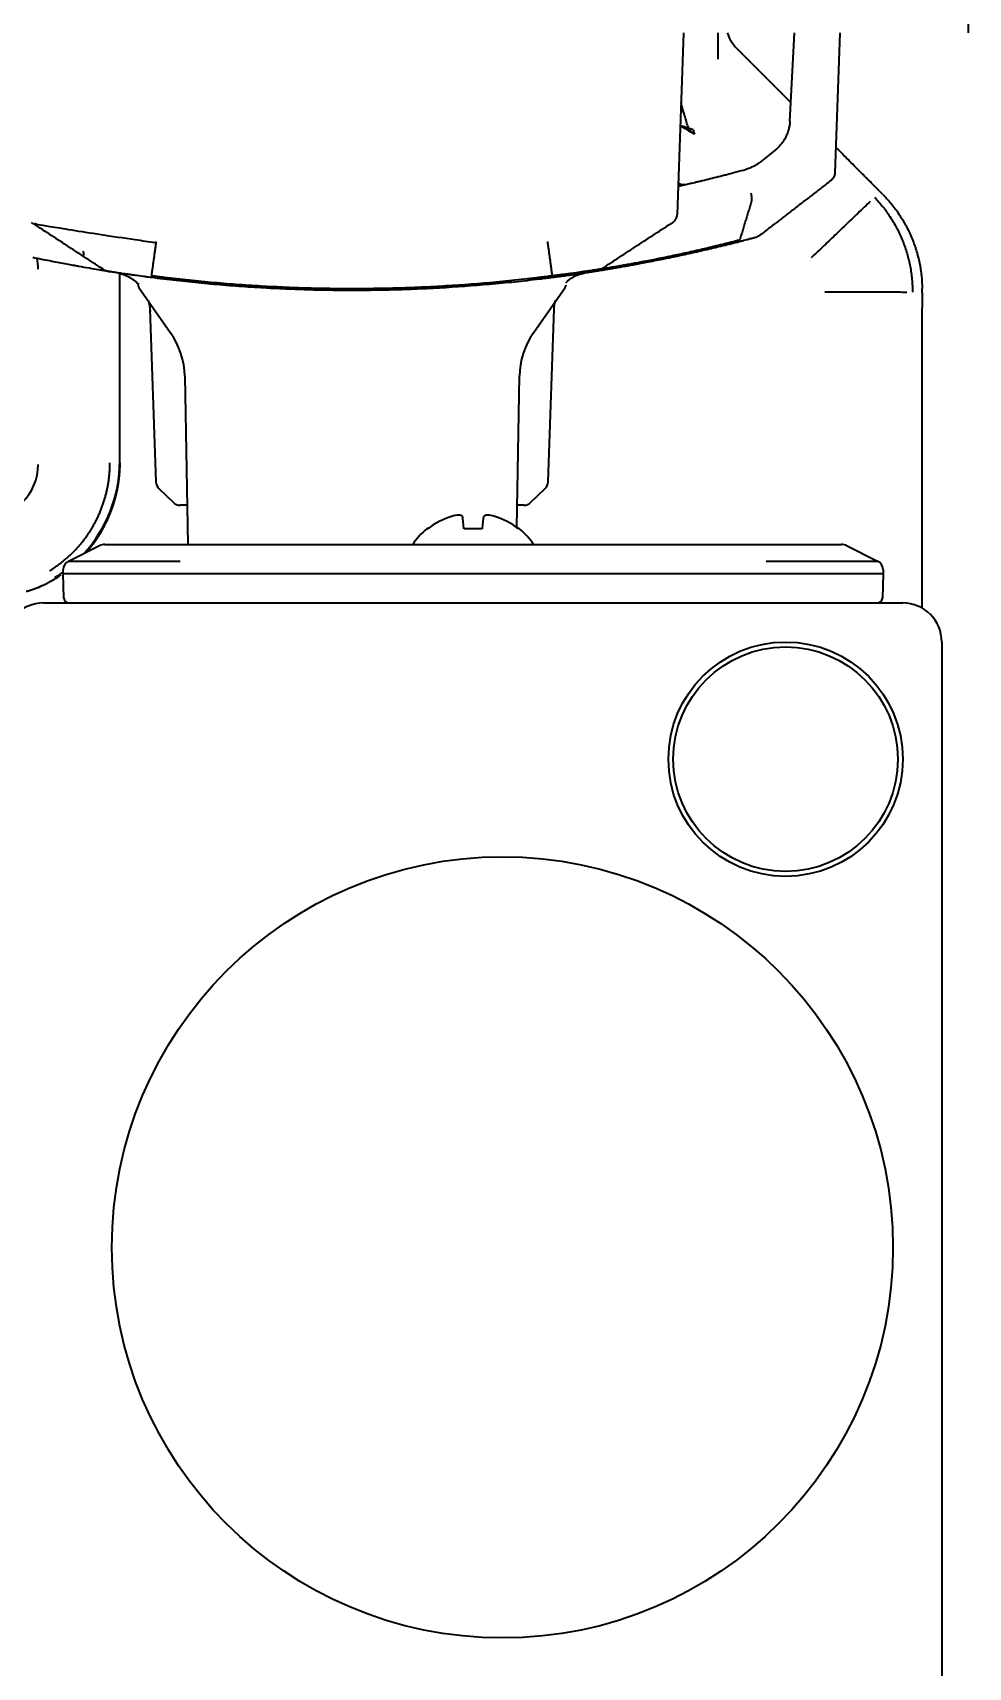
# Model space of a CAD drawing. Header units: inches. Extents: x 786 to 5755, y 618 to 5453.
# Drawn here: x 4206.3 to 4254.2, y 1340.9 to 1424.6 of the extents above; entities that cross this region are included whole.
import ezdxf

# ---------------------------------------------------------------- set-up
doc = ezdxf.new("R2010")
doc.units = ezdxf.units.IN
doc.layers.add('1', color=7, linetype='Continuous', true_color=0xffffff)
doc.layers.add('4', color=7, linetype='Continuous', true_color=0xffffff)

msp = doc.modelspace()

# ---------------------------------------------------------------- linework, layer by layer
at = {"layer": '1', "color": 7, "linetype": 'Continuous', "lineweight": 35}
for p, q in [((4239.662, 1424.637), (4239.337, 1415.324)), ((4241.443, 1423.289), (4241.435, 1424.637)), ((4245.109, 1420.083), (4245.348, 1424.637)), ((4247.662, 1424.637), (4247.411, 1417.449)), ((4245.161, 1421.066), (4242.397, 1423.83)), ((4244.359, 1418.625), (4243.584, 1418.006)), ((4249.822, 1416.405), (4249.614, 1416.612)), ((4210.793, 1402.615), (4210.793, 1412.325)), ((4211.777, 1411.585), (4213.398, 1409.27)), ((4231.981, 1409.27), (4233.602, 1411.585)), ((4212.338, 1410.496), (4212.648, 1401.638)), ((4232.732, 1401.638), (4233.041, 1410.496)), ((4251.89, 1395.168), (4251.89, 1410.55)), ((4214.121, 1407.046), (4214.272, 1398.437)), ((4231.123, 1399.299), (4231.258, 1407.046)), ((4212.8, 1401.296), (4213.544, 1400.577)), ((4231.835, 1400.577), (4232.579, 1401.296)), ((4214.237, 1400.437), (4213.892, 1400.437)), ((4231.488, 1400.437), (4231.143, 1400.437)), ((4208.173, 1397.578), (4209.763, 1398.373)), ((4210.031, 1398.437), (4213.89, 1398.437)), ((4213.89, 1398.437), (4243.89, 1398.437)), ((4243.89, 1398.437), (4247.748, 1398.437)), ((4248.017, 1398.373), (4249.606, 1397.578)), ((4207.89, 1396.937), (4207.897, 1397.149)), ((4208.173, 1397.578), (4213.89, 1397.578)), ((4243.89, 1397.578), (4249.606, 1397.578)), ((4249.882, 1397.149), (4249.89, 1396.937)), ((4207.934, 1395.678), (4207.89, 1396.937)), ((4207.89, 1396.937), (4213.89, 1396.937)), ((4213.89, 1396.937), (4243.89, 1396.937)), ((4243.89, 1396.937), (4249.89, 1396.937)), ((4249.89, 1396.937), (4249.846, 1395.678)), ((4206.89, 1395.437), (4250.89, 1395.437)), ((4252.89, 1393.437), (4252.89, 1327.437))]:
    msp.add_line(p, q, dxfattribs=at)
for centre, radius in [((4244.89, 1387.437), 6), ((4244.89, 1387.437), 5.75), ((4230.39, 1362.438), 20)]:
    msp.add_circle(centre, radius, dxfattribs=at)
for centre, radius, start, end in [((4240.62, 1420.123), 0.785, 196.69434, 240.01313), ((4239.68, 1417.357), 0.5, 234.42655, 282.89526), ((4203.89, 1412.523), 2.722, 0, 12.31734), ((4211.982, 1411.729), 0.25, 181, 215), ((4233.397, 1411.729), 0.25, 325, 359), ((4210.122, 1406.976), 4, 1, 35), ((4235.258, 1406.976), 4, 145, 179), ((4203.89, 1402.523), 2.722, 270, 0), ((4213.147, 1401.655), 0.5, 182, 226), ((4232.232, 1401.655), 0.5, 314, 358), ((4213.892, 1400.937), 0.5, 226, 270), ((4231.488, 1400.937), 0.5, 270, 314), ((4228.89, 1396.337), 3.74, 129.37906, 145.84392), ((4228.89, 1396.337), 3.74, 34.15595, 50.6111), ((4210.031, 1397.837), 0.6, 90, 116.56505), ((4247.748, 1397.837), 0.6, 63.43495, 90), ((4208.397, 1397.131), 0.5, 116.56505, 178), ((4249.383, 1397.131), 0.5, 2, 63.43495), ((4206.89, 1393.437), 2, 90, 180), ((4208.184, 1395.687), 0.25, 182, 270), ((4249.596, 1395.687), 0.25, 270, 358), ((4250.89, 1393.437), 2, 0, 90)]:
    msp.add_arc(centre, radius, start, end, dxfattribs=at)
for centre, major_axis, ratio, start_param, end_param in [((4243.811, 1425.244), (-1.841, -0.782), 0.999823, 6.190279, 6.667096), ((4240.62, 1420.123), (0.423, -1.955), 0.275521, 4.888119, 5.007509), ((4203.79, 1402.704), (-4.955, 4.955), 0.998956, 3.185109, 3.926382), ((4203.79, 1402.623), (-4.955, 4.955), 0.998956, 3.213109, 3.926382), ((4228.885, 1396.315), (-3.624, 0.873), 0.997235, 5.247399, 5.62012), ((4228.631, 1396.279), (-0.806, 3.6), 0.902278, 6.178468, 6.295334), ((4228.336, 1396.279), (-0.383, 3.669), 0.420739, 6.027806, 6.144672), ((4228.593, 1396.315), (-0.269, 3.718), 0.017407, 5.611261, 5.983982), ((4229.186, 1396.315), (-0.269, -3.718), 0.017407, 3.440796, 3.813517), ((4229.444, 1396.279), (-0.383, -3.669), 0.420739, 3.280106, 3.396972), ((4229.148, 1396.279), (-0.806, -3.6), 0.902278, 3.129444, 3.24631), ((4228.895, 1396.315), (-3.624, -0.873), 0.997235, 3.804658, 4.177379), ((4203.79, 1402.704), (-4.955, 4.955), 0.998956, 2.908783, 2.981653), ((4203.79, 1402.623), (-4.955, 4.955), 0.998956, 2.908783, 2.959583)]:
    msp.add_ellipse(centre, major_axis=major_axis, ratio=ratio, start_param=start_param, end_param=end_param, dxfattribs=at)
for points, degree in [([(4254.249, 1425.437), (4254.249, 1424.636)], 1), ([(4240.227, 1419.443), (4239.984, 1419.584), (4239.743, 1419.728), (4239.502, 1419.872)], 3), ([(4243.584, 1418.006), (4243.531, 1417.964), (4243.423, 1417.886), (4243.308, 1417.82), (4243.249, 1417.789)], 3), ([(4247.217, 1417.07), (4243.629, 1414.301)], 1), ([(4249.857, 1416.369), (4249.845, 1416.382), (4249.833, 1416.394), (4249.822, 1416.405)], 3), ([(4243.151, 1416.019), (4242.546, 1414.035)], 1), ([(4249.229, 1416), (4246.712, 1413.588)], 1), ([(4209.892, 1412.554), (4206.269, 1414.923)], 1), ([(4235.487, 1412.554), (4239.111, 1414.923)], 1), ([(4212.429, 1412.2), (4212.672, 1413.947)], 1), ([(4232.95, 1412.2), (4232.708, 1413.947)], 1), ([(4251.093, 1411.341), (4247.607, 1411.351)], 1), ([(4212.242, 1410.944), (4212.301, 1410.761), (4212.335, 1410.57), (4212.344, 1410.367)], 3), ([(4233.039, 1410.44), (4233.045, 1410.606), (4233.069, 1410.764), (4233.109, 1410.916)], 3)]:
    msp.add_open_spline(points, degree=degree, dxfattribs=at)
for points, knots in [([(4239.868, 1419.898), (4239.8, 1420.124), (4239.734, 1420.351), (4239.625, 1420.737), (4239.58, 1420.896), (4239.536, 1421.055)], [0, 0, 0, 0, 0.588787, 0.588787, 1, 1, 1, 1]), ([(4240.163, 1419.667), (4240.054, 1419.702), (4239.945, 1419.736), (4239.779, 1419.787), (4239.724, 1419.804), (4239.641, 1419.829), (4239.613, 1419.838), (4239.571, 1419.85), (4239.558, 1419.855), (4239.53, 1419.863), (4239.516, 1419.867), (4239.502, 1419.872)], [0, 0, 0, 0, 0.5, 0.5, 0.75, 0.75, 0.875, 0.875, 0.9375, 0.9375, 1, 1, 1, 1]), ([(4245.109, 1420.083), (4245.106, 1420.01), (4245.098, 1419.937), (4245.074, 1419.795), (4245.059, 1419.724), (4245.03, 1419.62), (4245.02, 1419.586), (4244.997, 1419.517), (4244.984, 1419.483), (4244.945, 1419.383), (4244.915, 1419.319), (4244.85, 1419.195), (4244.814, 1419.135), (4244.766, 1419.063), (4244.756, 1419.048), (4244.736, 1419.02), (4244.725, 1419.006), (4244.694, 1418.964), (4244.673, 1418.937), (4244.607, 1418.858), (4244.561, 1418.807), (4244.464, 1418.712), (4244.413, 1418.667), (4244.359, 1418.625)], [0, 0, 0, 0, 0.125, 0.125, 0.25, 0.25, 0.3125, 0.3125, 0.375, 0.375, 0.5, 0.5, 0.625, 0.625, 0.65625, 0.65625, 0.6875, 0.6875, 0.75, 0.75, 0.875, 0.875, 1, 1, 1, 1]), ([(4249.614, 1416.612), (4249.608, 1416.618), (4249.593, 1416.634), (4249.564, 1416.663), (4249.525, 1416.702), (4249.475, 1416.752), (4249.412, 1416.814), (4249.337, 1416.89), (4249.246, 1416.98), (4249.145, 1417.082), (4249.036, 1417.19), (4248.928, 1417.298), (4248.789, 1417.438), (4248.591, 1417.635), (4248.322, 1417.904), (4248.044, 1418.182), (4247.792, 1418.435), (4247.609, 1418.617), (4247.502, 1418.724), (4247.465, 1418.761)], [0, 0, 0, 0, 0.011297, 0.028353, 0.051235, 0.080037, 0.114873, 0.155887, 0.203242, 0.25861, 0.312576, 0.365068, 0.416015, 0.511742, 0.638207, 0.774856, 0.869158, 0.954838, 1, 1, 1, 1]), ([(4239.791, 1416.869), (4239.862, 1416.885), (4240.02, 1416.922), (4240.212, 1416.967), (4240.367, 1417.004), (4240.422, 1417.016), (4240.506, 1417.036), (4240.534, 1417.043), (4240.592, 1417.057), (4240.622, 1417.064), (4240.771, 1417.1), (4240.897, 1417.131), (4241.16, 1417.196), (4241.298, 1417.23), (4241.513, 1417.284), (4241.623, 1417.312), (4241.737, 1417.341), (4241.813, 1417.361), (4241.852, 1417.371), (4242.046, 1417.421), (4242.204, 1417.463), (4242.529, 1417.549), (4242.694, 1417.594), (4242.863, 1417.64)], [0, 0, 0, 0, 0.125, 0.25, 0.25, 0.3125, 0.3125, 0.34375, 0.34375, 0.375, 0.375, 0.5, 0.5, 0.625, 0.625, 0.6875, 0.71875, 0.71875, 0.75, 0.75, 0.875, 0.875, 1, 1, 1, 1]), ([(4243.249, 1417.789), (4243.186, 1417.757), (4243.122, 1417.729), (4242.994, 1417.679), (4242.929, 1417.658), (4242.863, 1417.64)], [0, 0, 0, 0, 0.5, 0.5, 1, 1, 1, 1]), ([(4247.411, 1417.449), (4247.409, 1417.412), (4247.404, 1417.376), (4247.386, 1417.305), (4247.373, 1417.27), (4247.339, 1417.205), (4247.319, 1417.175), (4247.272, 1417.118), (4247.246, 1417.093), (4247.217, 1417.07)], [0, 0, 0, 0, 0.25, 0.25, 0.5, 0.5, 0.75, 0.75, 1, 1, 1, 1]), ([(4239.387, 1416.778), (4239.388, 1416.778), (4239.396, 1416.78), (4239.431, 1416.788), (4239.481, 1416.799), (4239.565, 1416.818), (4239.628, 1416.832), (4239.641, 1416.835), (4239.669, 1416.841), (4239.683, 1416.845), (4239.727, 1416.855), (4239.758, 1416.862), (4239.791, 1416.869)], [0, 0, 0, 0, 0.25, 0.25, 0.5, 0.75, 0.75, 0.8125, 0.8125, 0.875, 0.875, 1, 1, 1, 1]), ([(4243.151, 1416.019), (4243.157, 1416.039), (4243.162, 1416.063), (4243.166, 1416.12), (4243.166, 1416.152), (4243.162, 1416.221), (4243.158, 1416.258), (4243.145, 1416.336), (4243.137, 1416.377), (4243.128, 1416.417)], [0, 0, 0, 0, 0.25, 0.25, 0.5, 0.5, 0.75, 0.75, 1, 1, 1, 1]), ([(4249.447, 1416.205), (4249.524, 1416.123), (4249.6, 1416.04), (4249.748, 1415.871), (4249.819, 1415.784), (4249.924, 1415.652), (4249.958, 1415.607), (4250.025, 1415.518), (4250.059, 1415.472), (4250.156, 1415.335), (4250.219, 1415.242), (4250.34, 1415.054), (4250.398, 1414.959), (4250.51, 1414.765), (4250.617, 1414.569), (4250.715, 1414.368), (4250.808, 1414.164), (4250.852, 1414.061), (4250.935, 1413.852), (4250.974, 1413.747), (4251.047, 1413.536), (4251.114, 1413.323), (4251.171, 1413.109), (4251.223, 1412.893), (4251.247, 1412.785), (4251.288, 1412.567), (4251.316, 1412.402), (4251.337, 1412.237), (4251.35, 1412.126), (4251.356, 1412.071), (4251.367, 1411.96), (4251.376, 1411.848), (4251.382, 1411.736), (4251.387, 1411.624), (4251.389, 1411.568), (4251.392, 1411.455), (4251.392, 1411.399), (4251.392, 1411.343)], [0, 0, 0, 0, 0.0625, 0.0625, 0.125, 0.125, 0.15625, 0.15625, 0.1875, 0.1875, 0.25, 0.25, 0.3125, 0.3125, 0.375, 0.4375, 0.4375, 0.5, 0.5, 0.5625, 0.5625, 0.625, 0.6875, 0.6875, 0.75, 0.75, 0.8125, 0.84375, 0.84375, 0.875, 0.875, 0.90625, 0.9375, 0.9375, 0.96875, 0.96875, 1, 1, 1, 1]), ([(4249.857, 1416.369), (4250.009, 1416.216), (4250.155, 1416.055), (4250.434, 1415.716), (4250.567, 1415.538), (4250.817, 1415.167), (4250.935, 1414.974), (4251.151, 1414.575), (4251.25, 1414.369), (4251.384, 1414.052), (4251.426, 1413.945), (4251.485, 1413.782), (4251.504, 1413.728), (4251.541, 1413.619), (4251.559, 1413.564), (4251.643, 1413.29), (4251.7, 1413.07), (4251.791, 1412.628), (4251.825, 1412.408), (4251.872, 1411.969), (4251.885, 1411.751), (4251.888, 1411.536)], [0, 0, 0, 0, 0.125, 0.125, 0.25, 0.25, 0.375, 0.375, 0.5, 0.5, 0.5625, 0.5625, 0.59375, 0.59375, 0.625, 0.625, 0.75, 0.75, 0.875, 0.875, 1, 1, 1, 1]), ([(4206.508, 1414.845), (4206.502, 1414.845), (4206.483, 1414.847), (4206.466, 1414.85), (4206.456, 1414.852), (4206.493, 1414.844), (4206.547, 1414.834), (4206.608, 1414.823)], [0, 0, 0, 0, 0.027751, 0.093985, 0.202274, 0.431154, 1, 1, 1, 1]), ([(4206.608, 1414.823), (4206.61, 1414.823), (4206.723, 1414.802), (4207.177, 1414.728), (4208.276, 1414.546), (4209.796, 1414.303), (4211.317, 1414.085), (4212.272, 1413.941), (4212.625, 1413.888)], [0, 0, 0, 0, 0.003607, 0.208745, 0.428954, 0.650716, 0.873678, 1, 1, 1, 1]), ([(4239.111, 1414.923), (4239.144, 1414.945), (4239.175, 1414.971), (4239.229, 1415.029), (4239.253, 1415.061), (4239.292, 1415.131), (4239.307, 1415.168), (4239.329, 1415.245), (4239.335, 1415.284), (4239.337, 1415.324)], [0, 0, 0, 0, 0.25, 0.25, 0.5, 0.5, 0.75, 0.75, 1, 1, 1, 1]), ([(4242.415, 1413.902), (4242.377, 1413.893), (4242.339, 1413.883), (4242.263, 1413.864), (4242.226, 1413.855), (4242.113, 1413.826), (4242.037, 1413.807), (4241.888, 1413.77), (4241.813, 1413.752), (4241.665, 1413.716), (4241.591, 1413.698), (4241.371, 1413.645), (4241.226, 1413.61), (4240.938, 1413.542), (4240.796, 1413.509), (4240.375, 1413.412), (4240.1, 1413.35), (4239.697, 1413.262), (4239.564, 1413.233), (4239.302, 1413.177), (4239.172, 1413.15), (4239.044, 1413.123)], [0, 0, 0, 0, 0.03125, 0.03125, 0.0625, 0.0625, 0.125, 0.125, 0.1875, 0.1875, 0.25, 0.25, 0.375, 0.375, 0.5, 0.5, 0.75, 0.75, 0.875, 0.875, 1, 1, 1, 1]), ([(4239.265, 1413.26), (4239.389, 1413.287), (4239.515, 1413.314), (4239.77, 1413.37), (4240.028, 1413.427), (4240.425, 1413.517), (4240.696, 1413.579), (4240.901, 1413.627), (4240.97, 1413.644), (4241.108, 1413.676), (4241.178, 1413.693), (4241.388, 1413.744), (4241.529, 1413.778), (4241.743, 1413.831), (4241.815, 1413.848), (4241.96, 1413.884), (4242.032, 1413.903), (4242.142, 1413.93), (4242.178, 1413.94), (4242.251, 1413.958), (4242.288, 1413.967), (4242.361, 1413.986), (4242.398, 1413.996), (4242.453, 1414.01), (4242.481, 1414.017), (4242.513, 1414.025), (4242.529, 1414.029), (4242.536, 1414.031), (4242.541, 1414.032), (4242.543, 1414.033), (4242.545, 1414.033)], [0, 0, 0, 0, 0.125, 0.125, 0.25, 0.375, 0.5, 0.5, 0.5625, 0.5625, 0.625, 0.625, 0.75, 0.75, 0.8125, 0.8125, 0.875, 0.875, 0.90625, 0.90625, 0.9375, 0.9375, 0.96875, 0.96875, 0.984375, 0.992188, 0.996094, 0.998047, 0.998047, 1, 1, 1, 1]), ([(4243.274, 1414.126), (4243.273, 1414.125), (4243.272, 1414.125), (4243.268, 1414.124), (4243.267, 1414.124), (4243.262, 1414.123), (4243.26, 1414.122), (4243.255, 1414.121), (4243.252, 1414.12), (4243.243, 1414.117), (4243.235, 1414.115), (4243.223, 1414.112), (4243.219, 1414.111), (4243.209, 1414.108), (4243.204, 1414.107), (4243.178, 1414.1), (4243.153, 1414.094), (4243.095, 1414.078), (4243.062, 1414.07), (4243.005, 1414.055), (4242.985, 1414.049), (4242.943, 1414.039), (4242.921, 1414.033), (4242.853, 1414.015), (4242.805, 1414.002), (4242.703, 1413.976), (4242.649, 1413.962), (4242.535, 1413.933), (4242.476, 1413.918), (4242.415, 1413.902)], [0, 0, 0, 0, 0.03125, 0.03125, 0.0625, 0.0625, 0.09375, 0.09375, 0.125, 0.125, 0.1875, 0.1875, 0.21875, 0.21875, 0.25, 0.25, 0.375, 0.375, 0.5, 0.5, 0.5625, 0.5625, 0.625, 0.625, 0.75, 0.75, 0.875, 0.875, 1, 1, 1, 1]), ([(4242.415, 1413.902), (4242.421, 1413.904), (4242.428, 1413.906), (4242.441, 1413.912), (4242.448, 1413.915), (4242.466, 1413.926), (4242.478, 1413.935), (4242.511, 1413.969), (4242.53, 1413.998), (4242.546, 1414.035)], [0, 0, 0, 0, 0.125, 0.125, 0.25, 0.25, 0.5, 0.5, 1, 1, 1, 1]), ([(4243.629, 1414.301), (4243.576, 1414.26), (4243.52, 1414.225), (4243.401, 1414.166), (4243.338, 1414.143), (4243.274, 1414.126)], [0, 0, 0, 0, 0.5, 0.5, 1, 1, 1, 1]), ([(4210.285, 1412.403), (4210.286, 1412.403), (4210.284, 1412.403), (4210.279, 1412.404), (4210.275, 1412.404), (4210.258, 1412.407), (4210.243, 1412.409), (4210.212, 1412.414), (4210.2, 1412.416), (4210.174, 1412.42), (4210.159, 1412.422), (4210.135, 1412.426), (4210.127, 1412.428), (4210.109, 1412.43), (4210.081, 1412.435), (4210.03, 1412.443), (4209.983, 1412.451), (4209.946, 1412.457), (4209.933, 1412.459), (4209.907, 1412.463), (4209.84, 1412.474), (4209.764, 1412.486), (4209.568, 1412.518), (4209.417, 1412.543), (4209.075, 1412.601), (4208.884, 1412.635), (4208.62, 1412.682), (4208.566, 1412.691), (4208.455, 1412.711), (4208.287, 1412.742), (4208.109, 1412.774), (4207.742, 1412.843), (4207.482, 1412.892), (4206.932, 1413.001), (4206.641, 1413.06), (4206.335, 1413.123)], [0, 0, 0, 0, 0.03125, 0.03125, 0.0625, 0.0625, 0.125, 0.125, 0.15625, 0.15625, 0.1875, 0.1875, 0.203125, 0.203125, 0.21875, 0.25, 0.28125, 0.28125, 0.296875, 0.296875, 0.3125, 0.375, 0.375, 0.5, 0.5, 0.625, 0.625, 0.65625, 0.65625, 0.6875, 0.75, 0.75, 0.875, 0.875, 1, 1, 1, 1]), ([(4239.044, 1413.123), (4238.738, 1413.06), (4238.447, 1413.001), (4238.033, 1412.919), (4237.898, 1412.893), (4237.637, 1412.843), (4237.51, 1412.819), (4237.326, 1412.785), (4237.265, 1412.773), (4237.176, 1412.757), (4237.146, 1412.751), (4237.088, 1412.741), (4236.943, 1412.714), (4236.806, 1412.69), (4236.596, 1412.652), (4236.496, 1412.635), (4236.306, 1412.602), (4236.125, 1412.571), (4235.964, 1412.544), (4235.813, 1412.519), (4235.742, 1412.507), (4235.66, 1412.493), (4235.644, 1412.491), (4235.613, 1412.486), (4235.597, 1412.483), (4235.552, 1412.476), (4235.466, 1412.462), (4235.368, 1412.446), (4235.307, 1412.436), (4235.269, 1412.43), (4235.251, 1412.427), (4235.219, 1412.422), (4235.19, 1412.418), (4235.166, 1412.414), (4235.144, 1412.41), (4235.135, 1412.409), (4235.119, 1412.406), (4235.113, 1412.405), (4235.098, 1412.403), (4235.093, 1412.402), (4235.095, 1412.403)], [0, 0, 0, 0, 0.125, 0.125, 0.1875, 0.1875, 0.25, 0.25, 0.28125, 0.28125, 0.296875, 0.296875, 0.3125, 0.375, 0.375, 0.4375, 0.4375, 0.5, 0.5625, 0.5625, 0.625, 0.625, 0.640625, 0.640625, 0.65625, 0.65625, 0.6875, 0.75, 0.78125, 0.78125, 0.8125, 0.8125, 0.84375, 0.875, 0.875, 0.90625, 0.90625, 0.9375, 0.9375, 1, 1, 1, 1]), ([(4235.487, 1412.554), (4235.487, 1412.554), (4235.49, 1412.554), (4235.495, 1412.555), (4235.504, 1412.556), (4235.51, 1412.557), (4235.525, 1412.56), (4235.534, 1412.561), (4235.554, 1412.564), (4235.577, 1412.568), (4235.605, 1412.572), (4235.636, 1412.577), (4235.653, 1412.58), (4235.689, 1412.586), (4235.747, 1412.596), (4235.84, 1412.611), (4235.923, 1412.625), (4235.966, 1412.632), (4235.981, 1412.634), (4236.011, 1412.64), (4236.026, 1412.642), (4236.105, 1412.655), (4236.172, 1412.667), (4236.317, 1412.692), (4236.471, 1412.718), (4236.643, 1412.749), (4236.825, 1412.781), (4236.921, 1412.799), (4237.121, 1412.835), (4237.226, 1412.855), (4237.363, 1412.88), (4237.391, 1412.885), (4237.447, 1412.896), (4237.476, 1412.901), (4237.561, 1412.917), (4237.619, 1412.928), (4237.796, 1412.962), (4237.917, 1412.986), (4238.167, 1413.035), (4238.296, 1413.06), (4238.693, 1413.14), (4238.971, 1413.198), (4239.265, 1413.26)], [0, 0, 0, 0, 0.029814, 0.061111, 0.061111, 0.092407, 0.092407, 0.123703, 0.123703, 0.155, 0.186296, 0.186296, 0.217592, 0.217592, 0.248888, 0.311481, 0.342777, 0.342777, 0.358426, 0.358426, 0.374074, 0.374074, 0.436666, 0.436666, 0.499259, 0.561852, 0.561852, 0.624444, 0.624444, 0.687037, 0.687037, 0.702685, 0.702685, 0.718333, 0.718333, 0.749629, 0.749629, 0.812222, 0.812222, 0.874815, 0.874815, 1, 1, 1, 1]), ([(4246.714, 1413.585), (4246.68, 1413.554), (4246.644, 1413.519), (4246.565, 1413.445), (4246.523, 1413.406), (4246.436, 1413.323), (4246.39, 1413.281), (4246.298, 1413.194), (4246.251, 1413.149), (4246.203, 1413.105)], [0, 0, 0, 0, 0.25, 0.25, 0.5, 0.5, 0.75, 0.75, 1, 1, 1, 1]), ([(4209.892, 1412.554), (4209.951, 1412.515), (4210.015, 1412.483), (4210.146, 1412.432), (4210.215, 1412.414), (4210.285, 1412.403)], [0, 0, 0, 0, 0.5, 0.5, 1, 1, 1, 1]), ([(4212.414, 1412.098), (4212.343, 1412.107), (4212.272, 1412.117), (4212.166, 1412.131), (4212.131, 1412.135), (4212.061, 1412.145), (4212.026, 1412.149), (4211.854, 1412.173), (4211.721, 1412.191), (4211.53, 1412.218), (4211.467, 1412.226), (4211.375, 1412.24), (4211.344, 1412.244), (4211.285, 1412.252), (4211.197, 1412.265), (4211.114, 1412.277), (4211.007, 1412.293), (4210.956, 1412.3), (4210.883, 1412.311), (4210.859, 1412.315), (4210.812, 1412.322), (4210.789, 1412.325), (4210.723, 1412.335), (4210.682, 1412.341), (4210.605, 1412.353), (4210.569, 1412.359), (4210.504, 1412.369), (4210.474, 1412.373), (4210.434, 1412.379), (4210.421, 1412.381), (4210.398, 1412.385), (4210.387, 1412.387), (4210.356, 1412.391), (4210.339, 1412.394), (4210.319, 1412.397), (4210.313, 1412.398), (4210.303, 1412.4), (4210.299, 1412.4), (4210.289, 1412.402), (4210.285, 1412.403), (4210.285, 1412.403)], [0, 0, 0, 0, 0.062727, 0.062727, 0.09409, 0.09409, 0.125454, 0.125454, 0.250908, 0.250908, 0.313634, 0.313634, 0.344998, 0.344998, 0.376361, 0.439088, 0.439088, 0.501815, 0.501815, 0.533179, 0.533179, 0.564542, 0.564542, 0.627269, 0.627269, 0.689996, 0.689996, 0.752723, 0.752723, 0.784086, 0.784086, 0.81545, 0.81545, 0.878176, 0.878176, 0.90954, 0.90954, 0.940903, 0.940903, 1, 1, 1, 1]), ([(4210.608, 1412.353), (4210.841, 1412.319), (4211.241, 1412.181), (4211.614, 1411.9), (4211.764, 1411.744)], [0, 0, 0, 0, 0.540898, 1, 1, 1, 1]), ([(4232.928, 1412.093), (4232.822, 1412.08), (4232.715, 1412.066), (4232.503, 1412.04), (4232.396, 1412.027), (4232.077, 1411.988), (4231.864, 1411.963), (4231.438, 1411.915), (4231.225, 1411.892), (4230.799, 1411.848), (4230.585, 1411.826), (4229.519, 1411.724), (4228.664, 1411.655), (4227.381, 1411.573), (4226.952, 1411.549), (4226.096, 1411.508), (4225.668, 1411.491), (4224.811, 1411.464), (4223.954, 1411.443), (4223.096, 1411.437), (4222.453, 1411.437), (4222.239, 1411.438), (4221.81, 1411.441), (4221.596, 1411.444), (4220.953, 1411.454), (4220.524, 1411.465), (4219.668, 1411.492), (4219.24, 1411.51), (4218.384, 1411.551), (4217.957, 1411.575), (4217.102, 1411.63), (4216.675, 1411.661), (4215.822, 1411.73), (4215.395, 1411.768), (4214.543, 1411.851), (4214.117, 1411.895), (4213.478, 1411.968), (4213.265, 1411.992), (4212.84, 1412.044), (4212.627, 1412.071), (4212.414, 1412.098)], [0, 0, 0, 0, 0.015625, 0.015625, 0.03125, 0.03125, 0.0625, 0.0625, 0.09375, 0.09375, 0.125, 0.125, 0.25, 0.25, 0.3125, 0.3125, 0.375, 0.375, 0.4375, 0.5, 0.5, 0.53125, 0.53125, 0.5625, 0.5625, 0.625, 0.625, 0.6875, 0.6875, 0.75, 0.75, 0.8125, 0.8125, 0.875, 0.875, 0.9375, 0.9375, 0.96875, 0.96875, 1, 1, 1, 1]), ([(4212.429, 1412.2), (4212.425, 1412.166), (4212.421, 1412.141), (4212.416, 1412.107), (4212.415, 1412.098), (4212.415, 1412.098)], [0, 0, 0, 0, 0.5, 0.5, 1, 1, 1, 1]), ([(4212.429, 1412.2), (4212.456, 1412.196), (4212.483, 1412.193), (4212.536, 1412.186), (4212.616, 1412.176), (4212.695, 1412.166), (4212.855, 1412.146), (4212.961, 1412.132), (4213.281, 1412.094), (4213.494, 1412.069), (4214.132, 1411.997), (4214.559, 1411.952), (4215.412, 1411.87), (4215.838, 1411.832), (4216.692, 1411.763), (4217.119, 1411.732), (4217.974, 1411.677), (4218.402, 1411.653), (4219.257, 1411.612), (4219.686, 1411.594), (4220.542, 1411.567), (4220.971, 1411.556), (4221.614, 1411.546), (4221.829, 1411.543), (4222.258, 1411.54), (4222.472, 1411.539), (4223.115, 1411.539), (4223.973, 1411.546), (4224.83, 1411.567), (4225.687, 1411.594), (4226.116, 1411.611), (4226.972, 1411.653), (4227.401, 1411.677), (4228.685, 1411.759), (4229.54, 1411.828), (4230.82, 1411.952), (4231.247, 1411.997), (4231.779, 1412.057), (4231.886, 1412.069), (4232.099, 1412.094), (4232.205, 1412.107), (4232.418, 1412.132), (4232.524, 1412.146), (4232.684, 1412.166), (4232.764, 1412.176), (4232.844, 1412.186), (4232.897, 1412.193), (4232.923, 1412.196), (4232.95, 1412.2)], [0, 0, 0, 0, 0.003906, 0.003906, 0.007813, 0.015625, 0.015625, 0.03125, 0.03125, 0.0625, 0.0625, 0.125, 0.125, 0.1875, 0.1875, 0.25, 0.25, 0.3125, 0.3125, 0.375, 0.375, 0.4375, 0.4375, 0.46875, 0.46875, 0.5, 0.5, 0.5625, 0.625, 0.625, 0.6875, 0.6875, 0.75, 0.75, 0.875, 0.875, 0.9375, 0.9375, 0.953125, 0.953125, 0.96875, 0.96875, 0.984375, 0.984375, 0.992188, 0.996094, 0.996094, 1, 1, 1, 1]), ([(4235.095, 1412.403), (4235.094, 1412.403), (4235.094, 1412.402), (4235.091, 1412.402), (4235.088, 1412.402), (4235.082, 1412.401), (4235.08, 1412.4), (4235.076, 1412.4), (4235.074, 1412.399), (4235.066, 1412.398), (4235.06, 1412.397), (4235.039, 1412.394), (4235.022, 1412.391), (4234.991, 1412.386), (4234.979, 1412.385), (4234.955, 1412.381), (4234.942, 1412.379), (4234.901, 1412.373), (4234.871, 1412.368), (4234.804, 1412.358), (4234.768, 1412.352), (4234.709, 1412.343), (4234.688, 1412.34), (4234.646, 1412.334), (4234.624, 1412.33), (4234.557, 1412.32), (4234.509, 1412.313), (4234.41, 1412.298), (4234.358, 1412.291), (4234.249, 1412.275), (4234.193, 1412.267), (4234.105, 1412.254), (4234.075, 1412.25), (4234.014, 1412.241), (4233.983, 1412.236), (4233.89, 1412.223), (4233.826, 1412.214), (4233.696, 1412.196), (4233.63, 1412.187), (4233.495, 1412.168), (4233.426, 1412.159), (4233.321, 1412.145), (4233.286, 1412.14), (4233.215, 1412.131), (4233.18, 1412.126), (4233.108, 1412.117), (4233.072, 1412.112), (4233, 1412.103), (4232.964, 1412.098), (4232.928, 1412.093)], [0, 0, 0, 0, 0.028077, 0.028077, 0.059429, 0.059429, 0.075105, 0.075105, 0.090781, 0.090781, 0.122134, 0.122134, 0.184838, 0.184838, 0.216191, 0.216191, 0.247543, 0.247543, 0.310248, 0.310248, 0.372953, 0.372953, 0.404305, 0.404305, 0.435657, 0.435657, 0.498362, 0.498362, 0.561067, 0.561067, 0.623772, 0.623772, 0.655124, 0.655124, 0.686476, 0.686476, 0.749181, 0.749181, 0.811886, 0.811886, 0.874591, 0.874591, 0.905943, 0.905943, 0.937295, 0.937295, 0.968648, 0.968648, 1, 1, 1, 1]), ([(4232.95, 1412.2), (4232.949, 1412.166), (4232.946, 1412.139), (4232.939, 1412.104), (4232.934, 1412.094), (4232.928, 1412.093)], [0, 0, 0, 0, 0.5, 0.5, 1, 1, 1, 1]), ([(4232.95, 1412.2), (4232.953, 1412.2), (4232.955, 1412.201), (4232.961, 1412.201), (4232.969, 1412.202), (4232.987, 1412.205), (4233.025, 1412.209), (4233.057, 1412.214), (4233.099, 1412.219), (4233.12, 1412.222), (4233.162, 1412.227), (4233.183, 1412.23), (4233.287, 1412.243), (4233.37, 1412.254), (4233.534, 1412.275), (4233.614, 1412.286), (4233.734, 1412.302), (4233.773, 1412.307), (4233.852, 1412.318), (4233.891, 1412.323), (4234.084, 1412.349), (4234.229, 1412.37), (4234.434, 1412.399), (4234.501, 1412.408), (4234.581, 1412.42), (4234.596, 1412.422), (4234.628, 1412.426), (4234.644, 1412.429), (4234.69, 1412.435), (4234.72, 1412.44), (4234.807, 1412.452), (4234.917, 1412.468), (4235.015, 1412.483), (4235.107, 1412.496), (4235.149, 1412.503), (4235.198, 1412.51), (4235.208, 1412.512), (4235.227, 1412.514), (4235.254, 1412.518), (4235.279, 1412.522), (4235.326, 1412.529), (4235.354, 1412.533), (4235.402, 1412.541), (4235.422, 1412.544), (4235.446, 1412.547), (4235.453, 1412.548), (4235.462, 1412.55), (4235.465, 1412.55), (4235.47, 1412.551), (4235.473, 1412.551), (4235.479, 1412.552), (4235.482, 1412.553), (4235.485, 1412.553), (4235.486, 1412.553), (4235.487, 1412.554), (4235.487, 1412.554), (4235.487, 1412.554), (4235.487, 1412.554), (4235.487, 1412.554)], [0, 0, 0, 0, 0.001955, 0.001955, 0.00391, 0.007819, 0.015638, 0.031276, 0.031276, 0.046914, 0.046914, 0.062552, 0.062552, 0.125105, 0.125105, 0.187657, 0.187657, 0.218934, 0.218934, 0.25021, 0.25021, 0.375315, 0.375315, 0.437867, 0.437867, 0.453505, 0.453505, 0.469143, 0.469143, 0.50042, 0.50042, 0.562972, 0.625524, 0.625524, 0.688077, 0.688077, 0.703715, 0.703715, 0.719353, 0.750629, 0.750629, 0.813182, 0.813182, 0.875734, 0.875734, 0.90701, 0.90701, 0.922649, 0.922649, 0.938287, 0.938287, 0.969563, 0.969563, 0.985201, 0.99302, 0.99693, 0.998884, 1, 1, 1, 1]), ([(4233.636, 1411.834), (4233.754, 1411.951), (4234.06, 1412.181), (4234.382, 1412.294), (4234.579, 1412.324)], [0, 0, 0, 0, 0.425887, 1, 1, 1, 1]), ([(4235.487, 1412.554), (4235.428, 1412.515), (4235.365, 1412.483), (4235.233, 1412.432), (4235.164, 1412.414), (4235.095, 1412.403)], [0, 0, 0, 0, 0.5, 0.5, 1, 1, 1, 1]), ([(4247.607, 1411.351), (4247.561, 1411.351), (4247.51, 1411.351), (4247.402, 1411.351), (4247.344, 1411.351), (4247.225, 1411.352), (4247.162, 1411.352), (4247.035, 1411.352), (4246.971, 1411.352), (4246.906, 1411.352)], [0, 0, 0, 0, 0.25, 0.25, 0.5, 0.5, 0.75, 0.75, 1, 1, 1, 1]), ([(4251.89, 1411.333), (4251.89, 1411.343), (4251.89, 1411.353), (4251.89, 1411.372), (4251.89, 1411.381), (4251.89, 1411.409), (4251.89, 1411.426), (4251.889, 1411.452), (4251.889, 1411.46), (4251.889, 1411.476), (4251.889, 1411.484), (4251.889, 1411.507), (4251.889, 1411.522), (4251.888, 1411.536)], [0, 0, 0, 0, 0.125, 0.125, 0.25, 0.25, 0.5, 0.5, 0.625, 0.625, 0.75, 0.75, 1, 1, 1, 1]), ([(4251.89, 1411.333), (4251.89, 1411.321), (4251.89, 1411.298), (4251.89, 1411.263), (4251.89, 1411.228), (4251.89, 1411.194), (4251.89, 1411.161), (4251.89, 1411.129), (4251.89, 1411.097), (4251.89, 1411.065), (4251.89, 1411.034), (4251.89, 1411.004), (4251.89, 1410.975), (4251.89, 1410.946), (4251.89, 1410.917), (4251.89, 1410.89), (4251.89, 1410.863), (4251.89, 1410.836), (4251.89, 1410.81), (4251.89, 1410.785), (4251.89, 1410.761), (4251.89, 1410.737), (4251.89, 1410.713), (4251.89, 1410.691), (4251.89, 1410.669), (4251.89, 1410.647), (4251.89, 1410.627), (4251.89, 1410.606), (4251.89, 1410.587), (4251.89, 1410.568), (4251.89, 1410.556), (4251.89, 1410.55)], [0, 0, 0, 0, 0.045822, 0.090837, 0.135046, 0.178447, 0.221042, 0.262828, 0.303807, 0.343977, 0.383338, 0.42189, 0.459633, 0.496565, 0.532688, 0.567999, 0.602498, 0.636186, 0.669061, 0.701124, 0.732373, 0.762807, 0.792428, 0.821233, 0.849223, 0.876396, 0.902752, 0.928292, 0.953013, 0.976916, 1, 1, 1, 1]), ([(4226.649, 1399.273), (4226.647, 1399.273), (4226.643, 1399.273), (4226.641, 1399.273), (4226.641, 1399.273), (4226.641, 1399.273), (4226.64, 1399.273), (4226.64, 1399.273), (4226.637, 1399.273), (4226.629, 1399.273), (4226.61, 1399.271), (4226.58, 1399.264), (4226.546, 1399.25), (4226.526, 1399.234), (4226.519, 1399.227)], [0, 0, 0, 0, 0.224485, 0.543492, 0.578376, 0.58397, 0.58494, 0.585873, 0.587908, 0.610022, 0.664923, 0.762436, 0.906816, 1, 1, 1, 1]), ([(4229.357, 1399.228), (4229.28, 1399.228), (4229.203, 1399.228), (4229.086, 1399.228), (4229.047, 1399.228), (4228.969, 1399.228), (4228.929, 1399.228), (4228.812, 1399.228), (4228.733, 1399.228), (4228.616, 1399.228), (4228.577, 1399.228), (4228.5, 1399.228), (4228.461, 1399.228), (4228.423, 1399.228)], [0, 0, 0, 0, 0.25, 0.25, 0.375, 0.375, 0.5, 0.5, 0.75, 0.75, 0.875, 0.875, 1, 1, 1, 1]), ([(4231.261, 1399.227), (4231.256, 1399.232), (4231.241, 1399.244), (4231.215, 1399.258), (4231.186, 1399.267), (4231.164, 1399.271), (4231.15, 1399.273), (4231.142, 1399.273), (4231.14, 1399.273), (4231.139, 1399.273), (4231.139, 1399.273), (4231.139, 1399.273), (4231.139, 1399.273), (4231.139, 1399.273), (4231.139, 1399.273), (4231.139, 1399.273), (4231.139, 1399.273)], [0, 0, 0, 0, 0.137497, 0.404177, 0.617572, 0.773934, 0.871169, 0.915938, 0.923768, 0.926123, 0.927798, 0.929801, 0.933253, 0.941595, 0.974823, 1, 1, 1, 1]), ([(4206.819, 1396.312), (4206.801, 1396.304), (4206.784, 1396.296), (4206.746, 1396.279), (4206.725, 1396.27), (4206.622, 1396.225), (4206.542, 1396.193), (4206.429, 1396.15), (4206.392, 1396.137), (4206.338, 1396.118), (4206.321, 1396.112), (4206.286, 1396.1), (4206.269, 1396.094), (4206.187, 1396.068), (4206.128, 1396.05), (4206.066, 1396.033), (4206.056, 1396.03), (4206.047, 1396.028)], [0, 0, 0, 0, 0.056558, 0.056558, 0.12503, 0.12503, 0.398918, 0.398918, 0.535862, 0.535862, 0.604334, 0.604334, 0.672806, 0.672806, 0.946695, 0.946695, 1, 1, 1, 1]), ([(4207.469, 1396.66), (4207.384, 1396.608), (4207.299, 1396.558), (4207.201, 1396.504), (4207.189, 1396.498), (4207.177, 1396.491)], [0, 0, 0, 0, 0.878252, 0.878252, 1, 1, 1, 1])]:
    msp.add_open_spline(points, degree=3, knots=knots, dxfattribs=at)
at = {"layer": '4', "color": 7, "linetype": 'Continuous', "lineweight": 35}
msp.add_line((4210.793, 1402.615), (4210.793, 1412.325), dxfattribs=at)
msp.add_arc((4203.89, 1412.523), 5.128, 7.8483, 10.31767, dxfattribs=at)
msp.add_open_spline([(4207.207, 1397.085), (4207.915, 1397.521), (4209.065, 1398.722), (4209.875, 1400.174), (4210.293, 1401.783), (4210.293, 1402.615)], degree=2, dxfattribs=at)
for points, knots in [([(4210.793, 1402.615), (4210.793, 1402.601), (4210.793, 1402.573), (4210.793, 1402.531), (4210.792, 1402.489), (4210.791, 1402.446), (4210.79, 1402.404), (4210.789, 1402.362), (4210.787, 1402.32), (4210.785, 1402.278), (4210.783, 1402.236), (4210.781, 1402.194), (4210.778, 1402.153), (4210.775, 1402.111), (4210.772, 1402.069), (4210.768, 1402.027), (4210.765, 1401.985), (4210.761, 1401.944), (4210.757, 1401.902), (4210.752, 1401.86), (4210.748, 1401.819), (4210.743, 1401.777), (4210.738, 1401.736), (4210.732, 1401.695), (4210.727, 1401.653), (4210.721, 1401.612), (4210.715, 1401.571), (4210.708, 1401.53), (4210.702, 1401.489), (4210.695, 1401.448), (4210.688, 1401.407), (4210.681, 1401.366), (4210.673, 1401.325), (4210.665, 1401.284), (4210.657, 1401.243), (4210.649, 1401.203), (4210.641, 1401.162), (4210.632, 1401.122), (4210.623, 1401.081), (4210.614, 1401.041), (4210.604, 1401.001), (4210.595, 1400.961), (4210.585, 1400.92), (4210.575, 1400.88), (4210.564, 1400.84), (4210.554, 1400.801), (4210.543, 1400.761), (4210.532, 1400.721), (4210.521, 1400.682), (4210.509, 1400.642), (4210.498, 1400.603), (4210.486, 1400.563), (4210.473, 1400.524), (4210.461, 1400.485), (4210.448, 1400.446), (4210.436, 1400.407), (4210.423, 1400.368), (4210.409, 1400.329), (4210.396, 1400.291), (4210.382, 1400.252), (4210.368, 1400.214), (4210.354, 1400.175), (4210.34, 1400.137), (4210.325, 1400.099), (4210.31, 1400.061), (4210.295, 1400.023), (4210.28, 1399.985), (4210.265, 1399.947), (4210.249, 1399.91), (4210.233, 1399.872), (4210.217, 1399.835), (4210.201, 1399.798), (4210.184, 1399.761), (4210.168, 1399.724), (4210.151, 1399.687), (4210.134, 1399.65), (4210.117, 1399.613), (4210.099, 1399.577), (4210.081, 1399.54), (4210.064, 1399.504), (4210.045, 1399.468), (4210.027, 1399.432), (4210.009, 1399.396), (4209.99, 1399.36), (4209.971, 1399.324), (4209.952, 1399.289), (4209.933, 1399.253), (4209.913, 1399.218), (4209.894, 1399.183), (4209.874, 1399.148), (4209.854, 1399.113), (4209.834, 1399.078), (4209.813, 1399.044), (4209.793, 1399.009), (4209.772, 1398.975), (4209.751, 1398.941), (4209.73, 1398.907), (4209.708, 1398.873), (4209.687, 1398.839), (4209.665, 1398.805), (4209.643, 1398.772), (4209.621, 1398.738), (4209.599, 1398.705), (4209.577, 1398.672), (4209.554, 1398.639), (4209.531, 1398.606), (4209.508, 1398.574), (4209.485, 1398.541), (4209.462, 1398.509), (4209.438, 1398.477), (4209.415, 1398.445), (4209.391, 1398.413), (4209.367, 1398.381), (4209.343, 1398.35), (4209.319, 1398.318), (4209.294, 1398.287), (4209.27, 1398.256), (4209.245, 1398.225), (4209.22, 1398.194), (4209.195, 1398.164), (4209.17, 1398.133), (4209.144, 1398.103), (4209.119, 1398.073), (4209.093, 1398.043), (4209.067, 1398.013), (4209.046, 1397.99), (4209.034, 1397.976), (4209.031, 1397.972)], [0, 0, 0, 0, 0.008312, 0.01662, 0.024924, 0.033223, 0.041517, 0.049808, 0.058093, 0.066375, 0.074652, 0.082924, 0.091192, 0.099456, 0.107715, 0.115969, 0.12422, 0.132466, 0.140707, 0.148944, 0.157176, 0.165405, 0.173628, 0.181847, 0.190062, 0.198273, 0.206479, 0.21468, 0.222877, 0.23107, 0.239258, 0.247442, 0.255621, 0.263796, 0.271967, 0.280133, 0.288295, 0.296452, 0.304605, 0.312753, 0.320897, 0.329037, 0.337172, 0.345303, 0.353429, 0.361551, 0.369669, 0.377782, 0.38589, 0.393995, 0.402094, 0.41019, 0.418281, 0.426367, 0.434449, 0.442527, 0.4506, 0.458669, 0.466734, 0.474794, 0.482849, 0.490901, 0.498948, 0.50699, 0.515028, 0.523062, 0.531091, 0.539115, 0.547136, 0.555152, 0.563163, 0.57117, 0.579173, 0.587171, 0.595165, 0.603155, 0.61114, 0.619121, 0.627097, 0.635069, 0.643036, 0.650999, 0.658958, 0.666912, 0.674862, 0.682807, 0.690748, 0.698685, 0.706617, 0.714545, 0.722469, 0.730388, 0.738302, 0.746212, 0.754118, 0.76202, 0.769917, 0.777809, 0.785698, 0.793582, 0.801461, 0.809336, 0.817207, 0.825073, 0.832935, 0.840792, 0.848645, 0.856494, 0.864338, 0.872178, 0.880014, 0.887845, 0.895672, 0.903494, 0.911312, 0.919126, 0.926935, 0.93474, 0.94254, 0.950336, 0.958128, 0.965915, 0.973698, 0.981476, 0.98925, 0.99702, 1, 1, 1, 1]), ([(4207.469, 1396.66), (4207.462, 1396.656), (4207.449, 1396.647), (4207.428, 1396.635), (4207.408, 1396.623), (4207.387, 1396.61), (4207.367, 1396.598), (4207.346, 1396.586), (4207.326, 1396.574), (4207.305, 1396.562), (4207.285, 1396.551), (4207.264, 1396.539), (4207.243, 1396.527), (4207.223, 1396.516), (4207.202, 1396.504), (4207.181, 1396.493), (4207.161, 1396.482), (4207.14, 1396.471), (4207.119, 1396.46), (4207.099, 1396.449), (4207.078, 1396.438), (4207.031, 1396.414), (4206.958, 1396.377), (4206.857, 1396.329), (4206.757, 1396.283), (4206.652, 1396.238), (4206.549, 1396.196), (4206.452, 1396.159), (4206.37, 1396.129), (4206.304, 1396.106), (4206.248, 1396.087), (4206.201, 1396.072), (4206.159, 1396.059), (4206.121, 1396.048), (4206.087, 1396.039), (4206.058, 1396.031), (4206.032, 1396.024), (4206.016, 1396.02), (4206.009, 1396.018)], [0, 0, 0, 0, 0.012843, 0.025691, 0.038543, 0.051398, 0.064255, 0.077113, 0.089972, 0.10283, 0.115688, 0.128543, 0.141396, 0.154245, 0.16709, 0.179931, 0.192702, 0.205471, 0.218249, 0.231037, 0.243833, 0.256636, 0.318231, 0.380821, 0.44426, 0.508489, 0.582121, 0.647954, 0.705782, 0.755544, 0.795255, 0.832474, 0.867113, 0.899107, 0.928411, 0.954998, 0.978855, 1, 1, 1, 1]), ([(4207.767, 1396.854), (4207.765, 1396.853), (4207.753, 1396.844), (4207.73, 1396.829), (4207.698, 1396.807), (4207.666, 1396.786), (4207.634, 1396.765), (4207.602, 1396.744), (4207.569, 1396.723), (4207.537, 1396.702), (4207.505, 1396.682), (4207.483, 1396.669), (4207.472, 1396.662)], [0, 0, 0, 0, 0.019001, 0.128252, 0.237441, 0.346566, 0.455629, 0.564629, 0.673566, 0.78244, 0.891252, 1, 1, 1, 1])]:
    msp.add_open_spline(points, degree=3, knots=knots, dxfattribs=at)

doc.saveas('drawing.dxf')
